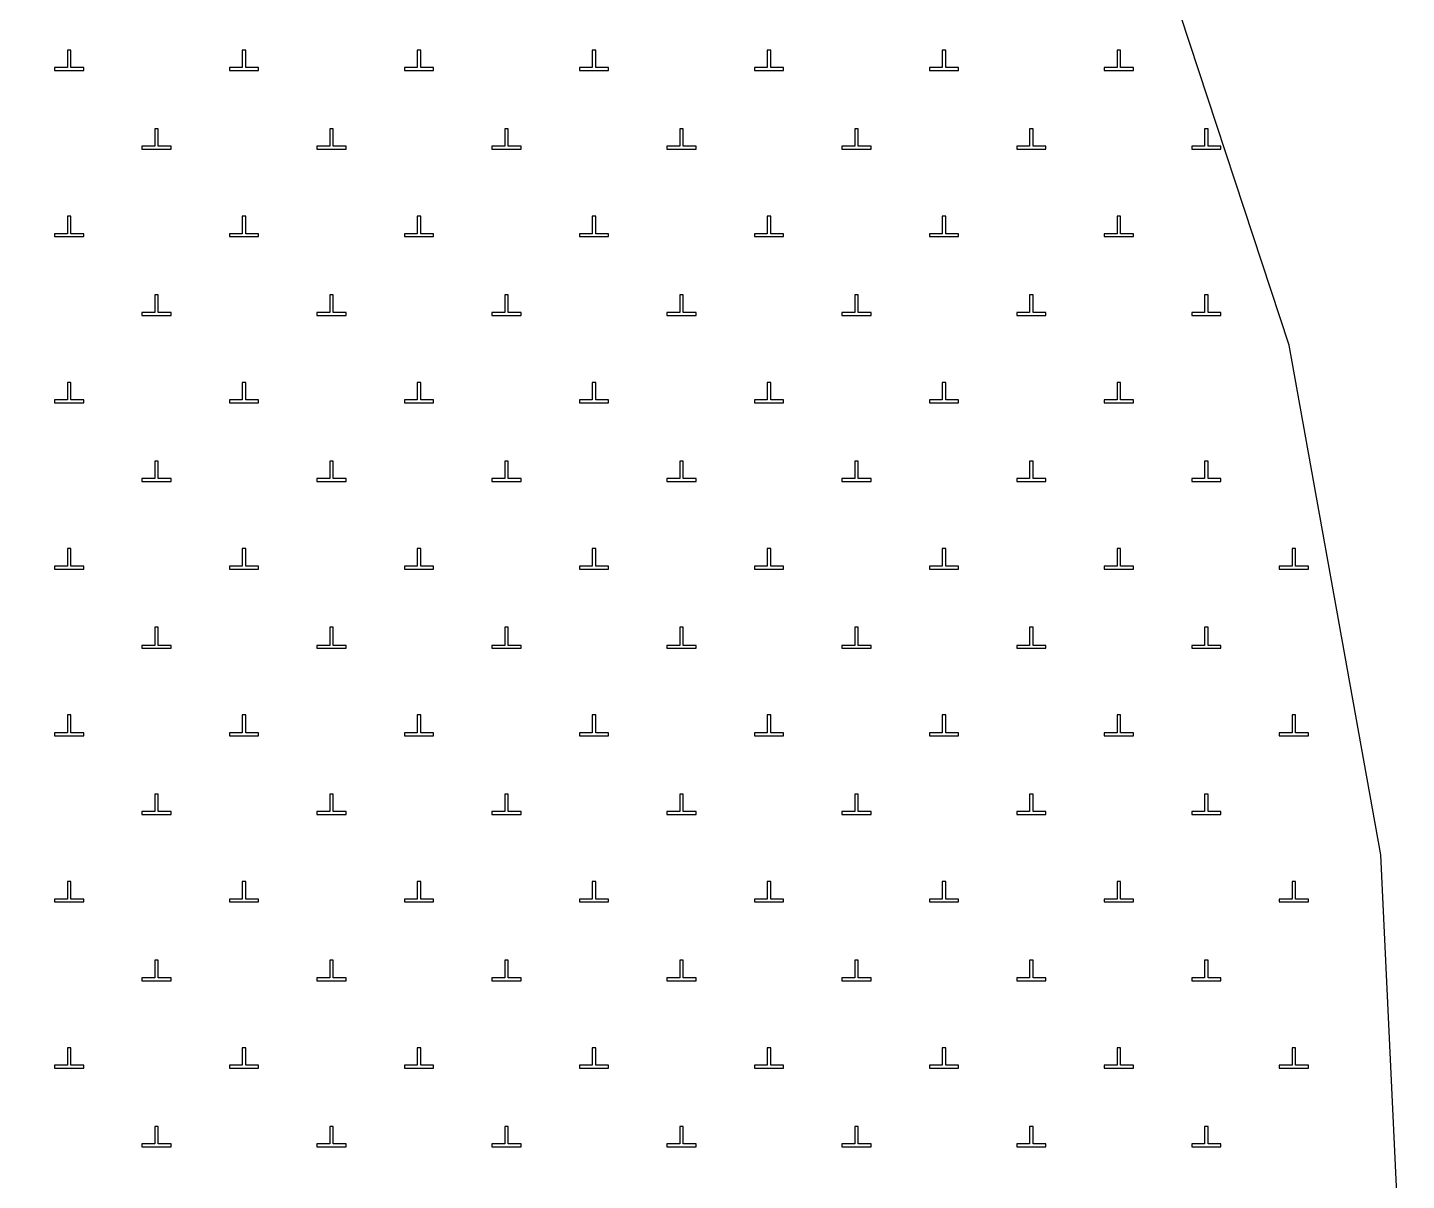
# Model space of a CAD drawing. Extents: x 550890 to 551618, y 1839259 to 1840146.
# Drawn here: x 551517.18 to 551540.82, y 1839949.67 to 1839969.44 of the extents above; entities that cross this region are included whole.
import ezdxf

# ---------------------------------------------------------------- set-up
doc = ezdxf.new("R2010")
doc.units = 0
doc.layers.add('Level 19', color=7, linetype='Continuous')
doc.layers.add('Level 23', color=7, linetype='Continuous')

msp = doc.modelspace()

# ---------------------------------------------------------------- linework, layer by layer
at = {"layer": 'Level 19'}
for p, q in [((551517.92, 1839969.05), (551517.86, 1839969.05)), ((551517.86, 1839969.05), (551517.86, 1839968.75)), ((551517.92, 1839968.75), (551517.92, 1839969.05)), ((551520.92, 1839969.05), (551520.86, 1839969.05)), ((551520.86, 1839969.05), (551520.86, 1839968.75)), ((551520.92, 1839968.75), (551520.92, 1839969.05)), ((551523.92, 1839969.05), (551523.86, 1839969.05)), ((551523.86, 1839969.05), (551523.86, 1839968.75)), ((551523.92, 1839968.75), (551523.92, 1839969.05)), ((551526.92, 1839969.05), (551526.86, 1839969.05)), ((551526.86, 1839969.05), (551526.86, 1839968.75)), ((551526.92, 1839968.75), (551526.92, 1839969.05)), ((551529.92, 1839969.05), (551529.86, 1839969.05)), ((551529.86, 1839969.05), (551529.86, 1839968.75)), ((551529.92, 1839968.75), (551529.92, 1839969.05)), ((551532.92, 1839969.05), (551532.86, 1839969.05)), ((551532.86, 1839969.05), (551532.86, 1839968.75)), ((551532.92, 1839968.75), (551532.92, 1839969.05)), ((551535.92, 1839969.05), (551535.86, 1839969.05)), ((551535.86, 1839969.05), (551535.86, 1839968.75)), ((551535.92, 1839968.75), (551535.92, 1839969.05)), ((551517.86, 1839968.75), (551517.64, 1839968.75)), ((551517.64, 1839968.75), (551517.64, 1839968.7)), ((551518.14, 1839968.75), (551517.92, 1839968.75)), ((551518.14, 1839968.7), (551518.14, 1839968.75)), ((551520.86, 1839968.75), (551520.64, 1839968.75)), ((551520.64, 1839968.75), (551520.64, 1839968.7)), ((551521.14, 1839968.75), (551520.92, 1839968.75)), ((551521.14, 1839968.7), (551521.14, 1839968.75)), ((551523.86, 1839968.75), (551523.64, 1839968.75)), ((551523.64, 1839968.75), (551523.64, 1839968.7)), ((551524.14, 1839968.75), (551523.92, 1839968.75)), ((551524.14, 1839968.7), (551524.14, 1839968.75)), ((551526.86, 1839968.75), (551526.64, 1839968.75)), ((551526.64, 1839968.75), (551526.64, 1839968.7)), ((551527.14, 1839968.75), (551526.92, 1839968.75)), ((551527.14, 1839968.7), (551527.14, 1839968.75)), ((551529.86, 1839968.75), (551529.64, 1839968.75)), ((551529.64, 1839968.75), (551529.64, 1839968.7)), ((551530.14, 1839968.75), (551529.92, 1839968.75)), ((551530.14, 1839968.7), (551530.14, 1839968.75)), ((551532.86, 1839968.75), (551532.64, 1839968.75)), ((551532.64, 1839968.75), (551532.64, 1839968.7)), ((551533.14, 1839968.75), (551532.92, 1839968.75)), ((551533.14, 1839968.7), (551533.14, 1839968.75)), ((551535.86, 1839968.75), (551535.64, 1839968.75)), ((551535.64, 1839968.75), (551535.64, 1839968.7)), ((551536.14, 1839968.75), (551535.92, 1839968.75)), ((551536.14, 1839968.7), (551536.14, 1839968.75)), ((551517.64, 1839968.7), (551518.14, 1839968.7)), ((551520.64, 1839968.7), (551521.14, 1839968.7)), ((551523.64, 1839968.7), (551524.14, 1839968.7)), ((551526.64, 1839968.7), (551527.14, 1839968.7)), ((551529.64, 1839968.7), (551530.14, 1839968.7)), ((551532.64, 1839968.7), (551533.14, 1839968.7)), ((551535.64, 1839968.7), (551536.14, 1839968.7)), ((551519.42, 1839967.7), (551519.36, 1839967.7)), ((551519.36, 1839967.7), (551519.36, 1839967.4)), ((551519.42, 1839967.4), (551519.42, 1839967.7)), ((551522.42, 1839967.7), (551522.36, 1839967.7)), ((551522.36, 1839967.7), (551522.36, 1839967.4)), ((551522.42, 1839967.4), (551522.42, 1839967.7)), ((551525.42, 1839967.7), (551525.36, 1839967.7)), ((551525.36, 1839967.7), (551525.36, 1839967.4)), ((551525.42, 1839967.4), (551525.42, 1839967.7)), ((551528.42, 1839967.7), (551528.36, 1839967.7)), ((551528.36, 1839967.7), (551528.36, 1839967.4)), ((551528.42, 1839967.4), (551528.42, 1839967.7)), ((551531.42, 1839967.7), (551531.36, 1839967.7)), ((551531.36, 1839967.7), (551531.36, 1839967.4)), ((551531.42, 1839967.4), (551531.42, 1839967.7)), ((551534.42, 1839967.7), (551534.36, 1839967.7)), ((551534.36, 1839967.7), (551534.36, 1839967.4)), ((551534.42, 1839967.4), (551534.42, 1839967.7)), ((551537.42, 1839967.7), (551537.36, 1839967.7)), ((551537.36, 1839967.7), (551537.36, 1839967.4)), ((551537.42, 1839967.4), (551537.42, 1839967.7)), ((551519.36, 1839967.4), (551519.14, 1839967.4)), ((551519.14, 1839967.4), (551519.14, 1839967.35)), ((551519.14, 1839967.35), (551519.64, 1839967.35)), ((551519.64, 1839967.4), (551519.42, 1839967.4)), ((551519.64, 1839967.35), (551519.64, 1839967.4)), ((551522.36, 1839967.4), (551522.14, 1839967.4)), ((551522.14, 1839967.4), (551522.14, 1839967.35)), ((551522.14, 1839967.35), (551522.64, 1839967.35)), ((551522.64, 1839967.4), (551522.42, 1839967.4)), ((551522.64, 1839967.35), (551522.64, 1839967.4)), ((551525.36, 1839967.4), (551525.14, 1839967.4)), ((551525.14, 1839967.4), (551525.14, 1839967.35)), ((551525.14, 1839967.35), (551525.64, 1839967.35)), ((551525.64, 1839967.4), (551525.42, 1839967.4)), ((551525.64, 1839967.35), (551525.64, 1839967.4)), ((551528.36, 1839967.4), (551528.14, 1839967.4)), ((551528.14, 1839967.4), (551528.14, 1839967.35)), ((551528.14, 1839967.35), (551528.64, 1839967.35)), ((551528.64, 1839967.4), (551528.42, 1839967.4)), ((551528.64, 1839967.35), (551528.64, 1839967.4)), ((551531.36, 1839967.4), (551531.14, 1839967.4)), ((551531.14, 1839967.4), (551531.14, 1839967.35)), ((551531.14, 1839967.35), (551531.64, 1839967.35)), ((551531.64, 1839967.4), (551531.42, 1839967.4)), ((551531.64, 1839967.35), (551531.64, 1839967.4)), ((551534.36, 1839967.4), (551534.14, 1839967.4)), ((551534.14, 1839967.4), (551534.14, 1839967.35)), ((551534.14, 1839967.35), (551534.64, 1839967.35)), ((551534.64, 1839967.4), (551534.42, 1839967.4)), ((551534.64, 1839967.35), (551534.64, 1839967.4)), ((551537.36, 1839967.4), (551537.14, 1839967.4)), ((551537.14, 1839967.4), (551537.14, 1839967.35)), ((551537.14, 1839967.35), (551537.64, 1839967.35)), ((551537.64, 1839967.4), (551537.42, 1839967.4)), ((551537.64, 1839967.35), (551537.64, 1839967.4)), ((551517.92, 1839966.2), (551517.86, 1839966.2)), ((551517.86, 1839966.2), (551517.86, 1839965.9)), ((551517.92, 1839965.9), (551517.92, 1839966.2)), ((551520.92, 1839966.2), (551520.86, 1839966.2)), ((551520.86, 1839966.2), (551520.86, 1839965.9)), ((551520.92, 1839965.9), (551520.92, 1839966.2)), ((551523.92, 1839966.2), (551523.86, 1839966.2)), ((551523.86, 1839966.2), (551523.86, 1839965.9)), ((551523.92, 1839965.9), (551523.92, 1839966.2)), ((551526.92, 1839966.2), (551526.86, 1839966.2)), ((551526.86, 1839966.2), (551526.86, 1839965.9)), ((551526.92, 1839965.9), (551526.92, 1839966.2)), ((551529.92, 1839966.2), (551529.86, 1839966.2)), ((551529.86, 1839966.2), (551529.86, 1839965.9)), ((551529.92, 1839965.9), (551529.92, 1839966.2)), ((551532.92, 1839966.2), (551532.86, 1839966.2)), ((551532.86, 1839966.2), (551532.86, 1839965.9)), ((551532.92, 1839965.9), (551532.92, 1839966.2)), ((551535.92, 1839966.2), (551535.86, 1839966.2)), ((551535.86, 1839966.2), (551535.86, 1839965.9)), ((551535.92, 1839965.9), (551535.92, 1839966.2)), ((551517.86, 1839965.9), (551517.64, 1839965.9)), ((551517.64, 1839965.9), (551517.64, 1839965.85)), ((551518.14, 1839965.9), (551517.92, 1839965.9)), ((551518.14, 1839965.85), (551518.14, 1839965.9)), ((551520.86, 1839965.9), (551520.64, 1839965.9)), ((551520.64, 1839965.9), (551520.64, 1839965.85)), ((551521.14, 1839965.9), (551520.92, 1839965.9)), ((551521.14, 1839965.85), (551521.14, 1839965.9)), ((551523.86, 1839965.9), (551523.64, 1839965.9)), ((551523.64, 1839965.9), (551523.64, 1839965.85)), ((551524.14, 1839965.9), (551523.92, 1839965.9)), ((551524.14, 1839965.85), (551524.14, 1839965.9)), ((551526.86, 1839965.9), (551526.64, 1839965.9)), ((551526.64, 1839965.9), (551526.64, 1839965.85)), ((551527.14, 1839965.9), (551526.92, 1839965.9)), ((551527.14, 1839965.85), (551527.14, 1839965.9)), ((551529.86, 1839965.9), (551529.64, 1839965.9)), ((551529.64, 1839965.9), (551529.64, 1839965.85)), ((551530.14, 1839965.9), (551529.92, 1839965.9)), ((551530.14, 1839965.85), (551530.14, 1839965.9)), ((551532.86, 1839965.9), (551532.64, 1839965.9)), ((551532.64, 1839965.9), (551532.64, 1839965.85)), ((551533.14, 1839965.9), (551532.92, 1839965.9)), ((551533.14, 1839965.85), (551533.14, 1839965.9)), ((551535.86, 1839965.9), (551535.64, 1839965.9)), ((551535.64, 1839965.9), (551535.64, 1839965.85)), ((551536.14, 1839965.9), (551535.92, 1839965.9)), ((551536.14, 1839965.85), (551536.14, 1839965.9)), ((551517.64, 1839965.85), (551518.14, 1839965.85)), ((551520.64, 1839965.85), (551521.14, 1839965.85)), ((551523.64, 1839965.85), (551524.14, 1839965.85)), ((551526.64, 1839965.85), (551527.14, 1839965.85)), ((551529.64, 1839965.85), (551530.14, 1839965.85)), ((551532.64, 1839965.85), (551533.14, 1839965.85)), ((551535.64, 1839965.85), (551536.14, 1839965.85)), ((551519.42, 1839964.85), (551519.36, 1839964.85)), ((551519.36, 1839964.85), (551519.36, 1839964.55)), ((551519.42, 1839964.55), (551519.42, 1839964.85)), ((551522.42, 1839964.85), (551522.36, 1839964.85)), ((551522.36, 1839964.85), (551522.36, 1839964.55)), ((551522.42, 1839964.55), (551522.42, 1839964.85)), ((551525.42, 1839964.85), (551525.36, 1839964.85)), ((551525.36, 1839964.85), (551525.36, 1839964.55)), ((551525.42, 1839964.55), (551525.42, 1839964.85)), ((551528.42, 1839964.85), (551528.36, 1839964.85)), ((551528.36, 1839964.85), (551528.36, 1839964.55)), ((551528.42, 1839964.55), (551528.42, 1839964.85)), ((551531.42, 1839964.85), (551531.36, 1839964.85)), ((551531.36, 1839964.85), (551531.36, 1839964.55)), ((551531.42, 1839964.55), (551531.42, 1839964.85)), ((551534.42, 1839964.85), (551534.36, 1839964.85)), ((551534.36, 1839964.85), (551534.36, 1839964.55)), ((551534.42, 1839964.55), (551534.42, 1839964.85)), ((551537.42, 1839964.85), (551537.36, 1839964.85)), ((551537.36, 1839964.85), (551537.36, 1839964.55)), ((551537.42, 1839964.55), (551537.42, 1839964.85)), ((551519.36, 1839964.55), (551519.14, 1839964.55)), ((551519.14, 1839964.55), (551519.14, 1839964.5)), ((551519.14, 1839964.5), (551519.64, 1839964.5)), ((551519.64, 1839964.55), (551519.42, 1839964.55)), ((551519.64, 1839964.5), (551519.64, 1839964.55)), ((551522.36, 1839964.55), (551522.14, 1839964.55)), ((551522.14, 1839964.55), (551522.14, 1839964.5)), ((551522.14, 1839964.5), (551522.64, 1839964.5)), ((551522.64, 1839964.55), (551522.42, 1839964.55)), ((551522.64, 1839964.5), (551522.64, 1839964.55)), ((551525.36, 1839964.55), (551525.14, 1839964.55)), ((551525.14, 1839964.55), (551525.14, 1839964.5)), ((551525.14, 1839964.5), (551525.64, 1839964.5)), ((551525.64, 1839964.55), (551525.42, 1839964.55)), ((551525.64, 1839964.5), (551525.64, 1839964.55)), ((551528.36, 1839964.55), (551528.14, 1839964.55)), ((551528.14, 1839964.55), (551528.14, 1839964.5)), ((551528.14, 1839964.5), (551528.64, 1839964.5)), ((551528.64, 1839964.55), (551528.42, 1839964.55)), ((551528.64, 1839964.5), (551528.64, 1839964.55)), ((551531.36, 1839964.55), (551531.14, 1839964.55)), ((551531.14, 1839964.55), (551531.14, 1839964.5)), ((551531.14, 1839964.5), (551531.64, 1839964.5)), ((551531.64, 1839964.55), (551531.42, 1839964.55)), ((551531.64, 1839964.5), (551531.64, 1839964.55)), ((551534.36, 1839964.55), (551534.14, 1839964.55)), ((551534.14, 1839964.55), (551534.14, 1839964.5)), ((551534.14, 1839964.5), (551534.64, 1839964.5)), ((551534.64, 1839964.55), (551534.42, 1839964.55)), ((551534.64, 1839964.5), (551534.64, 1839964.55)), ((551537.36, 1839964.55), (551537.14, 1839964.55)), ((551537.14, 1839964.55), (551537.14, 1839964.5)), ((551537.14, 1839964.5), (551537.64, 1839964.5)), ((551537.64, 1839964.55), (551537.42, 1839964.55)), ((551537.64, 1839964.5), (551537.64, 1839964.55)), ((551517.92, 1839963.35), (551517.86, 1839963.35)), ((551517.86, 1839963.35), (551517.86, 1839963.05)), ((551517.92, 1839963.05), (551517.92, 1839963.35)), ((551520.92, 1839963.35), (551520.86, 1839963.35)), ((551520.86, 1839963.35), (551520.86, 1839963.05)), ((551520.92, 1839963.05), (551520.92, 1839963.35)), ((551523.92, 1839963.35), (551523.86, 1839963.35)), ((551523.86, 1839963.35), (551523.86, 1839963.05)), ((551523.92, 1839963.05), (551523.92, 1839963.35)), ((551526.92, 1839963.35), (551526.86, 1839963.35)), ((551526.86, 1839963.35), (551526.86, 1839963.05)), ((551526.92, 1839963.05), (551526.92, 1839963.35)), ((551529.92, 1839963.35), (551529.86, 1839963.35)), ((551529.86, 1839963.35), (551529.86, 1839963.05)), ((551529.92, 1839963.05), (551529.92, 1839963.35)), ((551532.92, 1839963.35), (551532.86, 1839963.35)), ((551532.86, 1839963.35), (551532.86, 1839963.05)), ((551532.92, 1839963.05), (551532.92, 1839963.35)), ((551535.92, 1839963.35), (551535.86, 1839963.35)), ((551535.86, 1839963.35), (551535.86, 1839963.05)), ((551535.92, 1839963.05), (551535.92, 1839963.35)), ((551517.86, 1839963.05), (551517.64, 1839963.05)), ((551517.64, 1839963.05), (551517.64, 1839963)), ((551518.14, 1839963.05), (551517.92, 1839963.05)), ((551518.14, 1839963), (551518.14, 1839963.05)), ((551520.86, 1839963.05), (551520.64, 1839963.05)), ((551520.64, 1839963.05), (551520.64, 1839963)), ((551521.14, 1839963.05), (551520.92, 1839963.05)), ((551521.14, 1839963), (551521.14, 1839963.05)), ((551523.86, 1839963.05), (551523.64, 1839963.05)), ((551523.64, 1839963.05), (551523.64, 1839963)), ((551524.14, 1839963.05), (551523.92, 1839963.05)), ((551524.14, 1839963), (551524.14, 1839963.05)), ((551526.86, 1839963.05), (551526.64, 1839963.05)), ((551526.64, 1839963.05), (551526.64, 1839963)), ((551527.14, 1839963.05), (551526.92, 1839963.05)), ((551527.14, 1839963), (551527.14, 1839963.05)), ((551529.86, 1839963.05), (551529.64, 1839963.05)), ((551529.64, 1839963.05), (551529.64, 1839963)), ((551530.14, 1839963.05), (551529.92, 1839963.05)), ((551530.14, 1839963), (551530.14, 1839963.05)), ((551532.86, 1839963.05), (551532.64, 1839963.05)), ((551532.64, 1839963.05), (551532.64, 1839963)), ((551533.14, 1839963.05), (551532.92, 1839963.05)), ((551533.14, 1839963), (551533.14, 1839963.05)), ((551535.86, 1839963.05), (551535.64, 1839963.05)), ((551535.64, 1839963.05), (551535.64, 1839963)), ((551536.14, 1839963.05), (551535.92, 1839963.05)), ((551536.14, 1839963), (551536.14, 1839963.05)), ((551517.64, 1839963), (551518.14, 1839963)), ((551520.64, 1839963), (551521.14, 1839963)), ((551523.64, 1839963), (551524.14, 1839963)), ((551526.64, 1839963), (551527.14, 1839963)), ((551529.64, 1839963), (551530.14, 1839963)), ((551532.64, 1839963), (551533.14, 1839963)), ((551535.64, 1839963), (551536.14, 1839963)), ((551519.42, 1839962), (551519.36, 1839962)), ((551519.36, 1839962), (551519.36, 1839961.7)), ((551519.42, 1839961.7), (551519.42, 1839962)), ((551522.42, 1839962), (551522.36, 1839962)), ((551522.36, 1839962), (551522.36, 1839961.7)), ((551522.42, 1839961.7), (551522.42, 1839962)), ((551525.42, 1839962), (551525.36, 1839962)), ((551525.36, 1839962), (551525.36, 1839961.7)), ((551525.42, 1839961.7), (551525.42, 1839962)), ((551528.42, 1839962), (551528.36, 1839962)), ((551528.36, 1839962), (551528.36, 1839961.7)), ((551528.42, 1839961.7), (551528.42, 1839962)), ((551531.42, 1839962), (551531.36, 1839962)), ((551531.36, 1839962), (551531.36, 1839961.7)), ((551531.42, 1839961.7), (551531.42, 1839962)), ((551534.42, 1839962), (551534.36, 1839962)), ((551534.36, 1839962), (551534.36, 1839961.7)), ((551534.42, 1839961.7), (551534.42, 1839962)), ((551537.42, 1839962), (551537.36, 1839962)), ((551537.36, 1839962), (551537.36, 1839961.7)), ((551537.42, 1839961.7), (551537.42, 1839962)), ((551519.36, 1839961.7), (551519.14, 1839961.7)), ((551519.14, 1839961.7), (551519.14, 1839961.65)), ((551519.14, 1839961.65), (551519.64, 1839961.65)), ((551519.64, 1839961.7), (551519.42, 1839961.7)), ((551519.64, 1839961.65), (551519.64, 1839961.7)), ((551522.36, 1839961.7), (551522.14, 1839961.7)), ((551522.14, 1839961.7), (551522.14, 1839961.65)), ((551522.14, 1839961.65), (551522.64, 1839961.65)), ((551522.64, 1839961.7), (551522.42, 1839961.7)), ((551522.64, 1839961.65), (551522.64, 1839961.7)), ((551525.36, 1839961.7), (551525.14, 1839961.7)), ((551525.14, 1839961.7), (551525.14, 1839961.65)), ((551525.14, 1839961.65), (551525.64, 1839961.65)), ((551525.64, 1839961.7), (551525.42, 1839961.7)), ((551525.64, 1839961.65), (551525.64, 1839961.7)), ((551528.36, 1839961.7), (551528.14, 1839961.7)), ((551528.14, 1839961.7), (551528.14, 1839961.65)), ((551528.14, 1839961.65), (551528.64, 1839961.65)), ((551528.64, 1839961.7), (551528.42, 1839961.7)), ((551528.64, 1839961.65), (551528.64, 1839961.7)), ((551531.36, 1839961.7), (551531.14, 1839961.7)), ((551531.14, 1839961.7), (551531.14, 1839961.65)), ((551531.14, 1839961.65), (551531.64, 1839961.65)), ((551531.64, 1839961.7), (551531.42, 1839961.7)), ((551531.64, 1839961.65), (551531.64, 1839961.7)), ((551534.36, 1839961.7), (551534.14, 1839961.7)), ((551534.14, 1839961.7), (551534.14, 1839961.65)), ((551534.14, 1839961.65), (551534.64, 1839961.65)), ((551534.64, 1839961.7), (551534.42, 1839961.7)), ((551534.64, 1839961.65), (551534.64, 1839961.7)), ((551537.36, 1839961.7), (551537.14, 1839961.7)), ((551537.14, 1839961.7), (551537.14, 1839961.65)), ((551537.14, 1839961.65), (551537.64, 1839961.65)), ((551537.64, 1839961.7), (551537.42, 1839961.7)), ((551537.64, 1839961.65), (551537.64, 1839961.7)), ((551517.92, 1839960.5), (551517.86, 1839960.5)), ((551517.86, 1839960.5), (551517.86, 1839960.2)), ((551517.92, 1839960.2), (551517.92, 1839960.5)), ((551520.92, 1839960.5), (551520.86, 1839960.5)), ((551520.86, 1839960.5), (551520.86, 1839960.2)), ((551520.92, 1839960.2), (551520.92, 1839960.5)), ((551523.92, 1839960.5), (551523.86, 1839960.5)), ((551523.86, 1839960.5), (551523.86, 1839960.2)), ((551523.92, 1839960.2), (551523.92, 1839960.5)), ((551526.92, 1839960.5), (551526.86, 1839960.5)), ((551526.86, 1839960.5), (551526.86, 1839960.2)), ((551526.92, 1839960.2), (551526.92, 1839960.5)), ((551529.92, 1839960.5), (551529.86, 1839960.5)), ((551529.86, 1839960.5), (551529.86, 1839960.2)), ((551529.92, 1839960.2), (551529.92, 1839960.5)), ((551532.92, 1839960.5), (551532.86, 1839960.5)), ((551532.86, 1839960.5), (551532.86, 1839960.2)), ((551532.92, 1839960.2), (551532.92, 1839960.5)), ((551535.92, 1839960.5), (551535.86, 1839960.5)), ((551535.86, 1839960.5), (551535.86, 1839960.2)), ((551535.92, 1839960.2), (551535.92, 1839960.5)), ((551538.92, 1839960.5), (551538.86, 1839960.5)), ((551538.86, 1839960.5), (551538.86, 1839960.2)), ((551538.92, 1839960.2), (551538.92, 1839960.5)), ((551517.86, 1839960.2), (551517.64, 1839960.2)), ((551517.64, 1839960.2), (551517.64, 1839960.15)), ((551517.64, 1839960.15), (551518.14, 1839960.15)), ((551518.14, 1839960.2), (551517.92, 1839960.2)), ((551518.14, 1839960.15), (551518.14, 1839960.2)), ((551520.86, 1839960.2), (551520.64, 1839960.2)), ((551520.64, 1839960.2), (551520.64, 1839960.15)), ((551520.64, 1839960.15), (551521.14, 1839960.15)), ((551521.14, 1839960.2), (551520.92, 1839960.2)), ((551521.14, 1839960.15), (551521.14, 1839960.2)), ((551523.86, 1839960.2), (551523.64, 1839960.2)), ((551523.64, 1839960.2), (551523.64, 1839960.15)), ((551523.64, 1839960.15), (551524.14, 1839960.15)), ((551524.14, 1839960.2), (551523.92, 1839960.2)), ((551524.14, 1839960.15), (551524.14, 1839960.2)), ((551526.86, 1839960.2), (551526.64, 1839960.2)), ((551526.64, 1839960.2), (551526.64, 1839960.15)), ((551526.64, 1839960.15), (551527.14, 1839960.15)), ((551527.14, 1839960.2), (551526.92, 1839960.2)), ((551527.14, 1839960.15), (551527.14, 1839960.2)), ((551529.86, 1839960.2), (551529.64, 1839960.2)), ((551529.64, 1839960.2), (551529.64, 1839960.15)), ((551529.64, 1839960.15), (551530.14, 1839960.15)), ((551530.14, 1839960.2), (551529.92, 1839960.2)), ((551530.14, 1839960.15), (551530.14, 1839960.2)), ((551532.86, 1839960.2), (551532.64, 1839960.2)), ((551532.64, 1839960.2), (551532.64, 1839960.15)), ((551532.64, 1839960.15), (551533.14, 1839960.15)), ((551533.14, 1839960.2), (551532.92, 1839960.2)), ((551533.14, 1839960.15), (551533.14, 1839960.2)), ((551535.86, 1839960.2), (551535.64, 1839960.2)), ((551535.64, 1839960.2), (551535.64, 1839960.15)), ((551535.64, 1839960.15), (551536.14, 1839960.15)), ((551536.14, 1839960.2), (551535.92, 1839960.2)), ((551536.14, 1839960.15), (551536.14, 1839960.2)), ((551538.86, 1839960.2), (551538.64, 1839960.2)), ((551538.64, 1839960.2), (551538.64, 1839960.15)), ((551538.64, 1839960.15), (551539.14, 1839960.15)), ((551539.14, 1839960.2), (551538.92, 1839960.2)), ((551539.14, 1839960.15), (551539.14, 1839960.2)), ((551519.42, 1839959.15), (551519.36, 1839959.15)), ((551519.36, 1839959.15), (551519.36, 1839958.84)), ((551519.42, 1839958.84), (551519.42, 1839959.15)), ((551522.42, 1839959.15), (551522.36, 1839959.15)), ((551522.36, 1839959.15), (551522.36, 1839958.84)), ((551522.42, 1839958.84), (551522.42, 1839959.15)), ((551525.42, 1839959.15), (551525.36, 1839959.15)), ((551525.36, 1839959.15), (551525.36, 1839958.84)), ((551525.42, 1839958.84), (551525.42, 1839959.15)), ((551528.42, 1839959.15), (551528.36, 1839959.15)), ((551528.36, 1839959.15), (551528.36, 1839958.84)), ((551528.42, 1839958.84), (551528.42, 1839959.15)), ((551531.42, 1839959.15), (551531.36, 1839959.15)), ((551531.36, 1839959.15), (551531.36, 1839958.84)), ((551531.42, 1839958.84), (551531.42, 1839959.15)), ((551534.42, 1839959.15), (551534.36, 1839959.15)), ((551534.36, 1839959.15), (551534.36, 1839958.84)), ((551534.42, 1839958.84), (551534.42, 1839959.15)), ((551537.42, 1839959.15), (551537.36, 1839959.15)), ((551537.36, 1839959.15), (551537.36, 1839958.84)), ((551537.42, 1839958.84), (551537.42, 1839959.15)), ((551519.36, 1839958.84), (551519.14, 1839958.84)), ((551519.14, 1839958.84), (551519.14, 1839958.79)), ((551519.14, 1839958.79), (551519.64, 1839958.79)), ((551519.64, 1839958.84), (551519.42, 1839958.84)), ((551519.64, 1839958.79), (551519.64, 1839958.84)), ((551522.36, 1839958.84), (551522.14, 1839958.84)), ((551522.14, 1839958.84), (551522.14, 1839958.79)), ((551522.14, 1839958.79), (551522.64, 1839958.79)), ((551522.64, 1839958.84), (551522.42, 1839958.84)), ((551522.64, 1839958.79), (551522.64, 1839958.84)), ((551525.36, 1839958.84), (551525.14, 1839958.84)), ((551525.14, 1839958.84), (551525.14, 1839958.79)), ((551525.14, 1839958.79), (551525.64, 1839958.79)), ((551525.64, 1839958.84), (551525.42, 1839958.84)), ((551525.64, 1839958.79), (551525.64, 1839958.84)), ((551528.36, 1839958.84), (551528.14, 1839958.84)), ((551528.14, 1839958.84), (551528.14, 1839958.79)), ((551528.14, 1839958.79), (551528.64, 1839958.79)), ((551528.64, 1839958.84), (551528.42, 1839958.84)), ((551528.64, 1839958.79), (551528.64, 1839958.84)), ((551531.36, 1839958.84), (551531.14, 1839958.84)), ((551531.14, 1839958.84), (551531.14, 1839958.79)), ((551531.14, 1839958.79), (551531.64, 1839958.79)), ((551531.64, 1839958.84), (551531.42, 1839958.84)), ((551531.64, 1839958.79), (551531.64, 1839958.84)), ((551534.36, 1839958.84), (551534.14, 1839958.84)), ((551534.14, 1839958.84), (551534.14, 1839958.79)), ((551534.14, 1839958.79), (551534.64, 1839958.79)), ((551534.64, 1839958.84), (551534.42, 1839958.84)), ((551534.64, 1839958.79), (551534.64, 1839958.84)), ((551537.36, 1839958.84), (551537.14, 1839958.84)), ((551537.14, 1839958.84), (551537.14, 1839958.79)), ((551537.14, 1839958.79), (551537.64, 1839958.79)), ((551537.64, 1839958.84), (551537.42, 1839958.84)), ((551537.64, 1839958.79), (551537.64, 1839958.84)), ((551517.92, 1839957.65), (551517.86, 1839957.65)), ((551517.86, 1839957.65), (551517.86, 1839957.34)), ((551517.92, 1839957.34), (551517.92, 1839957.65)), ((551520.92, 1839957.65), (551520.86, 1839957.65)), ((551520.86, 1839957.65), (551520.86, 1839957.34)), ((551520.92, 1839957.34), (551520.92, 1839957.65)), ((551523.92, 1839957.65), (551523.86, 1839957.65)), ((551523.86, 1839957.65), (551523.86, 1839957.34)), ((551523.92, 1839957.34), (551523.92, 1839957.65)), ((551526.92, 1839957.65), (551526.86, 1839957.65)), ((551526.86, 1839957.65), (551526.86, 1839957.34)), ((551526.92, 1839957.34), (551526.92, 1839957.65)), ((551529.92, 1839957.65), (551529.86, 1839957.65)), ((551529.86, 1839957.65), (551529.86, 1839957.34)), ((551529.92, 1839957.34), (551529.92, 1839957.65)), ((551532.92, 1839957.65), (551532.86, 1839957.65)), ((551532.86, 1839957.65), (551532.86, 1839957.34)), ((551532.92, 1839957.34), (551532.92, 1839957.65)), ((551535.92, 1839957.65), (551535.86, 1839957.65)), ((551535.86, 1839957.65), (551535.86, 1839957.34)), ((551535.92, 1839957.34), (551535.92, 1839957.65)), ((551538.92, 1839957.65), (551538.86, 1839957.65)), ((551538.86, 1839957.65), (551538.86, 1839957.34)), ((551538.92, 1839957.34), (551538.92, 1839957.65)), ((551517.86, 1839957.34), (551517.64, 1839957.34)), ((551517.64, 1839957.34), (551517.64, 1839957.29)), ((551517.64, 1839957.29), (551518.14, 1839957.29)), ((551518.14, 1839957.34), (551517.92, 1839957.34)), ((551518.14, 1839957.29), (551518.14, 1839957.34)), ((551520.86, 1839957.34), (551520.64, 1839957.34)), ((551520.64, 1839957.34), (551520.64, 1839957.29)), ((551520.64, 1839957.29), (551521.14, 1839957.29)), ((551521.14, 1839957.34), (551520.92, 1839957.34)), ((551521.14, 1839957.29), (551521.14, 1839957.34)), ((551523.86, 1839957.34), (551523.64, 1839957.34)), ((551523.64, 1839957.34), (551523.64, 1839957.29)), ((551523.64, 1839957.29), (551524.14, 1839957.29)), ((551524.14, 1839957.34), (551523.92, 1839957.34)), ((551524.14, 1839957.29), (551524.14, 1839957.34)), ((551526.86, 1839957.34), (551526.64, 1839957.34)), ((551526.64, 1839957.34), (551526.64, 1839957.29)), ((551526.64, 1839957.29), (551527.14, 1839957.29)), ((551527.14, 1839957.34), (551526.92, 1839957.34)), ((551527.14, 1839957.29), (551527.14, 1839957.34)), ((551529.86, 1839957.34), (551529.64, 1839957.34)), ((551529.64, 1839957.34), (551529.64, 1839957.29)), ((551529.64, 1839957.29), (551530.14, 1839957.29)), ((551530.14, 1839957.34), (551529.92, 1839957.34)), ((551530.14, 1839957.29), (551530.14, 1839957.34)), ((551532.86, 1839957.34), (551532.64, 1839957.34)), ((551532.64, 1839957.34), (551532.64, 1839957.29)), ((551532.64, 1839957.29), (551533.14, 1839957.29)), ((551533.14, 1839957.34), (551532.92, 1839957.34)), ((551533.14, 1839957.29), (551533.14, 1839957.34)), ((551535.86, 1839957.34), (551535.64, 1839957.34)), ((551535.64, 1839957.34), (551535.64, 1839957.29)), ((551535.64, 1839957.29), (551536.14, 1839957.29)), ((551536.14, 1839957.34), (551535.92, 1839957.34)), ((551536.14, 1839957.29), (551536.14, 1839957.34)), ((551538.86, 1839957.34), (551538.64, 1839957.34)), ((551538.64, 1839957.34), (551538.64, 1839957.29)), ((551538.64, 1839957.29), (551539.14, 1839957.29)), ((551539.14, 1839957.34), (551538.92, 1839957.34)), ((551539.14, 1839957.29), (551539.14, 1839957.34)), ((551519.42, 1839956.29), (551519.36, 1839956.29)), ((551519.36, 1839956.29), (551519.36, 1839955.99)), ((551519.42, 1839955.99), (551519.42, 1839956.29)), ((551522.42, 1839956.29), (551522.36, 1839956.29)), ((551522.36, 1839956.29), (551522.36, 1839955.99)), ((551522.42, 1839955.99), (551522.42, 1839956.29)), ((551525.42, 1839956.29), (551525.36, 1839956.29)), ((551525.36, 1839956.29), (551525.36, 1839955.99)), ((551525.42, 1839955.99), (551525.42, 1839956.29)), ((551528.42, 1839956.29), (551528.36, 1839956.29)), ((551528.36, 1839956.29), (551528.36, 1839955.99)), ((551528.42, 1839955.99), (551528.42, 1839956.29)), ((551531.42, 1839956.29), (551531.36, 1839956.29)), ((551531.36, 1839956.29), (551531.36, 1839955.99)), ((551531.42, 1839955.99), (551531.42, 1839956.29)), ((551534.42, 1839956.29), (551534.36, 1839956.29)), ((551534.36, 1839956.29), (551534.36, 1839955.99)), ((551534.42, 1839955.99), (551534.42, 1839956.29)), ((551537.42, 1839956.29), (551537.36, 1839956.29)), ((551537.36, 1839956.29), (551537.36, 1839955.99)), ((551537.42, 1839955.99), (551537.42, 1839956.29)), ((551519.36, 1839955.99), (551519.14, 1839955.99)), ((551519.14, 1839955.99), (551519.14, 1839955.94)), ((551519.64, 1839955.99), (551519.42, 1839955.99)), ((551519.64, 1839955.94), (551519.64, 1839955.99)), ((551522.36, 1839955.99), (551522.14, 1839955.99)), ((551522.14, 1839955.99), (551522.14, 1839955.94)), ((551522.64, 1839955.99), (551522.42, 1839955.99)), ((551522.64, 1839955.94), (551522.64, 1839955.99)), ((551525.36, 1839955.99), (551525.14, 1839955.99)), ((551525.14, 1839955.99), (551525.14, 1839955.94)), ((551525.64, 1839955.99), (551525.42, 1839955.99)), ((551525.64, 1839955.94), (551525.64, 1839955.99)), ((551528.36, 1839955.99), (551528.14, 1839955.99)), ((551528.14, 1839955.99), (551528.14, 1839955.94)), ((551528.64, 1839955.99), (551528.42, 1839955.99)), ((551528.64, 1839955.94), (551528.64, 1839955.99)), ((551531.36, 1839955.99), (551531.14, 1839955.99)), ((551531.14, 1839955.99), (551531.14, 1839955.94)), ((551531.64, 1839955.99), (551531.42, 1839955.99)), ((551531.64, 1839955.94), (551531.64, 1839955.99)), ((551534.36, 1839955.99), (551534.14, 1839955.99)), ((551534.14, 1839955.99), (551534.14, 1839955.94)), ((551534.64, 1839955.99), (551534.42, 1839955.99)), ((551534.64, 1839955.94), (551534.64, 1839955.99)), ((551537.36, 1839955.99), (551537.14, 1839955.99)), ((551537.14, 1839955.99), (551537.14, 1839955.94)), ((551537.64, 1839955.99), (551537.42, 1839955.99)), ((551537.64, 1839955.94), (551537.64, 1839955.99)), ((551519.14, 1839955.94), (551519.64, 1839955.94)), ((551522.14, 1839955.94), (551522.64, 1839955.94)), ((551525.14, 1839955.94), (551525.64, 1839955.94)), ((551528.14, 1839955.94), (551528.64, 1839955.94)), ((551531.14, 1839955.94), (551531.64, 1839955.94)), ((551534.14, 1839955.94), (551534.64, 1839955.94)), ((551537.14, 1839955.94), (551537.64, 1839955.94)), ((551517.92, 1839954.79), (551517.86, 1839954.79)), ((551517.86, 1839954.79), (551517.86, 1839954.49)), ((551517.92, 1839954.49), (551517.92, 1839954.79)), ((551520.92, 1839954.79), (551520.86, 1839954.79)), ((551520.86, 1839954.79), (551520.86, 1839954.49)), ((551520.92, 1839954.49), (551520.92, 1839954.79)), ((551523.92, 1839954.79), (551523.86, 1839954.79)), ((551523.86, 1839954.79), (551523.86, 1839954.49)), ((551523.92, 1839954.49), (551523.92, 1839954.79)), ((551526.92, 1839954.79), (551526.86, 1839954.79)), ((551526.86, 1839954.79), (551526.86, 1839954.49)), ((551526.92, 1839954.49), (551526.92, 1839954.79)), ((551529.92, 1839954.79), (551529.86, 1839954.79)), ((551529.86, 1839954.79), (551529.86, 1839954.49)), ((551529.92, 1839954.49), (551529.92, 1839954.79)), ((551532.92, 1839954.79), (551532.86, 1839954.79)), ((551532.86, 1839954.79), (551532.86, 1839954.49)), ((551532.92, 1839954.49), (551532.92, 1839954.79)), ((551535.92, 1839954.79), (551535.86, 1839954.79)), ((551535.86, 1839954.79), (551535.86, 1839954.49)), ((551535.92, 1839954.49), (551535.92, 1839954.79)), ((551538.92, 1839954.79), (551538.86, 1839954.79)), ((551538.86, 1839954.79), (551538.86, 1839954.49)), ((551538.92, 1839954.49), (551538.92, 1839954.79)), ((551517.86, 1839954.49), (551517.64, 1839954.49)), ((551517.64, 1839954.49), (551517.64, 1839954.44)), ((551517.64, 1839954.44), (551518.14, 1839954.44)), ((551518.14, 1839954.49), (551517.92, 1839954.49)), ((551518.14, 1839954.44), (551518.14, 1839954.49)), ((551520.86, 1839954.49), (551520.64, 1839954.49)), ((551520.64, 1839954.49), (551520.64, 1839954.44)), ((551520.64, 1839954.44), (551521.14, 1839954.44)), ((551521.14, 1839954.49), (551520.92, 1839954.49)), ((551521.14, 1839954.44), (551521.14, 1839954.49)), ((551523.86, 1839954.49), (551523.64, 1839954.49)), ((551523.64, 1839954.49), (551523.64, 1839954.44)), ((551523.64, 1839954.44), (551524.14, 1839954.44)), ((551524.14, 1839954.49), (551523.92, 1839954.49)), ((551524.14, 1839954.44), (551524.14, 1839954.49)), ((551526.86, 1839954.49), (551526.64, 1839954.49)), ((551526.64, 1839954.49), (551526.64, 1839954.44)), ((551526.64, 1839954.44), (551527.14, 1839954.44)), ((551527.14, 1839954.49), (551526.92, 1839954.49)), ((551527.14, 1839954.44), (551527.14, 1839954.49)), ((551529.86, 1839954.49), (551529.64, 1839954.49)), ((551529.64, 1839954.49), (551529.64, 1839954.44)), ((551529.64, 1839954.44), (551530.14, 1839954.44)), ((551530.14, 1839954.49), (551529.92, 1839954.49)), ((551530.14, 1839954.44), (551530.14, 1839954.49)), ((551532.86, 1839954.49), (551532.64, 1839954.49)), ((551532.64, 1839954.49), (551532.64, 1839954.44)), ((551532.64, 1839954.44), (551533.14, 1839954.44)), ((551533.14, 1839954.49), (551532.92, 1839954.49)), ((551533.14, 1839954.44), (551533.14, 1839954.49)), ((551535.86, 1839954.49), (551535.64, 1839954.49)), ((551535.64, 1839954.49), (551535.64, 1839954.44)), ((551535.64, 1839954.44), (551536.14, 1839954.44)), ((551536.14, 1839954.49), (551535.92, 1839954.49)), ((551536.14, 1839954.44), (551536.14, 1839954.49)), ((551538.86, 1839954.49), (551538.64, 1839954.49)), ((551538.64, 1839954.49), (551538.64, 1839954.44)), ((551538.64, 1839954.44), (551539.14, 1839954.44)), ((551539.14, 1839954.49), (551538.92, 1839954.49)), ((551539.14, 1839954.44), (551539.14, 1839954.49)), ((551519.42, 1839953.44), (551519.36, 1839953.44)), ((551519.36, 1839953.44), (551519.36, 1839953.14)), ((551519.42, 1839953.14), (551519.42, 1839953.44)), ((551522.42, 1839953.44), (551522.36, 1839953.44)), ((551522.36, 1839953.44), (551522.36, 1839953.14)), ((551522.42, 1839953.14), (551522.42, 1839953.44)), ((551525.42, 1839953.44), (551525.36, 1839953.44)), ((551525.36, 1839953.44), (551525.36, 1839953.14)), ((551525.42, 1839953.14), (551525.42, 1839953.44)), ((551528.42, 1839953.44), (551528.36, 1839953.44)), ((551528.36, 1839953.44), (551528.36, 1839953.14)), ((551528.42, 1839953.14), (551528.42, 1839953.44)), ((551531.42, 1839953.44), (551531.36, 1839953.44)), ((551531.36, 1839953.44), (551531.36, 1839953.14)), ((551531.42, 1839953.14), (551531.42, 1839953.44)), ((551534.42, 1839953.44), (551534.36, 1839953.44)), ((551534.36, 1839953.44), (551534.36, 1839953.14)), ((551534.42, 1839953.14), (551534.42, 1839953.44)), ((551537.42, 1839953.44), (551537.36, 1839953.44)), ((551537.36, 1839953.44), (551537.36, 1839953.14)), ((551537.42, 1839953.14), (551537.42, 1839953.44)), ((551519.36, 1839953.14), (551519.14, 1839953.14)), ((551519.14, 1839953.14), (551519.14, 1839953.09)), ((551519.64, 1839953.14), (551519.42, 1839953.14)), ((551519.64, 1839953.09), (551519.64, 1839953.14)), ((551522.36, 1839953.14), (551522.14, 1839953.14)), ((551522.14, 1839953.14), (551522.14, 1839953.09)), ((551522.64, 1839953.14), (551522.42, 1839953.14)), ((551522.64, 1839953.09), (551522.64, 1839953.14)), ((551525.36, 1839953.14), (551525.14, 1839953.14)), ((551525.14, 1839953.14), (551525.14, 1839953.09)), ((551525.64, 1839953.14), (551525.42, 1839953.14)), ((551525.64, 1839953.09), (551525.64, 1839953.14)), ((551528.36, 1839953.14), (551528.14, 1839953.14)), ((551528.14, 1839953.14), (551528.14, 1839953.09)), ((551528.64, 1839953.14), (551528.42, 1839953.14)), ((551528.64, 1839953.09), (551528.64, 1839953.14)), ((551531.36, 1839953.14), (551531.14, 1839953.14)), ((551531.14, 1839953.14), (551531.14, 1839953.09)), ((551531.64, 1839953.14), (551531.42, 1839953.14)), ((551531.64, 1839953.09), (551531.64, 1839953.14)), ((551534.36, 1839953.14), (551534.14, 1839953.14)), ((551534.14, 1839953.14), (551534.14, 1839953.09)), ((551534.64, 1839953.14), (551534.42, 1839953.14)), ((551534.64, 1839953.09), (551534.64, 1839953.14)), ((551537.36, 1839953.14), (551537.14, 1839953.14)), ((551537.14, 1839953.14), (551537.14, 1839953.09)), ((551537.64, 1839953.14), (551537.42, 1839953.14)), ((551537.64, 1839953.09), (551537.64, 1839953.14)), ((551519.14, 1839953.09), (551519.64, 1839953.09)), ((551522.14, 1839953.09), (551522.64, 1839953.09)), ((551525.14, 1839953.09), (551525.64, 1839953.09)), ((551528.14, 1839953.09), (551528.64, 1839953.09)), ((551531.14, 1839953.09), (551531.64, 1839953.09)), ((551534.14, 1839953.09), (551534.64, 1839953.09)), ((551537.14, 1839953.09), (551537.64, 1839953.09)), ((551517.92, 1839951.94), (551517.86, 1839951.94)), ((551517.86, 1839951.94), (551517.86, 1839951.64)), ((551517.92, 1839951.64), (551517.92, 1839951.94)), ((551520.92, 1839951.94), (551520.86, 1839951.94)), ((551520.86, 1839951.94), (551520.86, 1839951.64)), ((551520.92, 1839951.64), (551520.92, 1839951.94)), ((551523.92, 1839951.94), (551523.86, 1839951.94)), ((551523.86, 1839951.94), (551523.86, 1839951.64)), ((551523.92, 1839951.64), (551523.92, 1839951.94)), ((551526.92, 1839951.94), (551526.86, 1839951.94)), ((551526.86, 1839951.94), (551526.86, 1839951.64)), ((551526.92, 1839951.64), (551526.92, 1839951.94)), ((551529.92, 1839951.94), (551529.86, 1839951.94)), ((551529.86, 1839951.94), (551529.86, 1839951.64)), ((551529.92, 1839951.64), (551529.92, 1839951.94)), ((551532.92, 1839951.94), (551532.86, 1839951.94)), ((551532.86, 1839951.94), (551532.86, 1839951.64)), ((551532.92, 1839951.64), (551532.92, 1839951.94)), ((551535.92, 1839951.94), (551535.86, 1839951.94)), ((551535.86, 1839951.94), (551535.86, 1839951.64)), ((551535.92, 1839951.64), (551535.92, 1839951.94)), ((551538.92, 1839951.94), (551538.86, 1839951.94)), ((551538.86, 1839951.94), (551538.86, 1839951.64)), ((551538.92, 1839951.64), (551538.92, 1839951.94)), ((551517.86, 1839951.64), (551517.64, 1839951.64)), ((551517.64, 1839951.64), (551517.64, 1839951.59)), ((551517.64, 1839951.59), (551518.14, 1839951.59)), ((551518.14, 1839951.64), (551517.92, 1839951.64)), ((551518.14, 1839951.59), (551518.14, 1839951.64)), ((551520.86, 1839951.64), (551520.64, 1839951.64)), ((551520.64, 1839951.64), (551520.64, 1839951.59)), ((551520.64, 1839951.59), (551521.14, 1839951.59)), ((551521.14, 1839951.64), (551520.92, 1839951.64)), ((551521.14, 1839951.59), (551521.14, 1839951.64)), ((551523.86, 1839951.64), (551523.64, 1839951.64)), ((551523.64, 1839951.64), (551523.64, 1839951.59)), ((551523.64, 1839951.59), (551524.14, 1839951.59)), ((551524.14, 1839951.64), (551523.92, 1839951.64)), ((551524.14, 1839951.59), (551524.14, 1839951.64)), ((551526.86, 1839951.64), (551526.64, 1839951.64)), ((551526.64, 1839951.64), (551526.64, 1839951.59)), ((551526.64, 1839951.59), (551527.14, 1839951.59)), ((551527.14, 1839951.64), (551526.92, 1839951.64)), ((551527.14, 1839951.59), (551527.14, 1839951.64)), ((551529.86, 1839951.64), (551529.64, 1839951.64)), ((551529.64, 1839951.64), (551529.64, 1839951.59)), ((551529.64, 1839951.59), (551530.14, 1839951.59)), ((551530.14, 1839951.64), (551529.92, 1839951.64)), ((551530.14, 1839951.59), (551530.14, 1839951.64)), ((551532.86, 1839951.64), (551532.64, 1839951.64)), ((551532.64, 1839951.64), (551532.64, 1839951.59)), ((551532.64, 1839951.59), (551533.14, 1839951.59)), ((551533.14, 1839951.64), (551532.92, 1839951.64)), ((551533.14, 1839951.59), (551533.14, 1839951.64)), ((551535.86, 1839951.64), (551535.64, 1839951.64)), ((551535.64, 1839951.64), (551535.64, 1839951.59)), ((551535.64, 1839951.59), (551536.14, 1839951.59)), ((551536.14, 1839951.64), (551535.92, 1839951.64)), ((551536.14, 1839951.59), (551536.14, 1839951.64)), ((551538.86, 1839951.64), (551538.64, 1839951.64)), ((551538.64, 1839951.64), (551538.64, 1839951.59)), ((551538.64, 1839951.59), (551539.14, 1839951.59)), ((551539.14, 1839951.64), (551538.92, 1839951.64)), ((551539.14, 1839951.59), (551539.14, 1839951.64)), ((551519.42, 1839950.59), (551519.36, 1839950.59)), ((551519.36, 1839950.59), (551519.36, 1839950.29)), ((551519.42, 1839950.29), (551519.42, 1839950.59)), ((551522.42, 1839950.59), (551522.36, 1839950.59)), ((551522.36, 1839950.59), (551522.36, 1839950.29)), ((551522.42, 1839950.29), (551522.42, 1839950.59)), ((551525.42, 1839950.59), (551525.36, 1839950.59)), ((551525.36, 1839950.59), (551525.36, 1839950.29)), ((551525.42, 1839950.29), (551525.42, 1839950.59)), ((551528.42, 1839950.59), (551528.36, 1839950.59)), ((551528.36, 1839950.59), (551528.36, 1839950.29)), ((551528.42, 1839950.29), (551528.42, 1839950.59)), ((551531.42, 1839950.59), (551531.36, 1839950.59)), ((551531.36, 1839950.59), (551531.36, 1839950.29)), ((551531.42, 1839950.29), (551531.42, 1839950.59)), ((551534.42, 1839950.59), (551534.36, 1839950.59)), ((551534.36, 1839950.59), (551534.36, 1839950.29)), ((551534.42, 1839950.29), (551534.42, 1839950.59)), ((551537.42, 1839950.59), (551537.36, 1839950.59)), ((551537.36, 1839950.59), (551537.36, 1839950.29)), ((551537.42, 1839950.29), (551537.42, 1839950.59)), ((551519.36, 1839950.29), (551519.14, 1839950.29)), ((551519.14, 1839950.29), (551519.14, 1839950.24)), ((551519.64, 1839950.29), (551519.42, 1839950.29)), ((551519.64, 1839950.24), (551519.64, 1839950.29)), ((551522.36, 1839950.29), (551522.14, 1839950.29)), ((551522.14, 1839950.29), (551522.14, 1839950.24)), ((551522.64, 1839950.29), (551522.42, 1839950.29)), ((551522.64, 1839950.24), (551522.64, 1839950.29)), ((551525.36, 1839950.29), (551525.14, 1839950.29)), ((551525.14, 1839950.29), (551525.14, 1839950.24)), ((551525.64, 1839950.29), (551525.42, 1839950.29)), ((551525.64, 1839950.24), (551525.64, 1839950.29)), ((551528.36, 1839950.29), (551528.14, 1839950.29)), ((551528.14, 1839950.29), (551528.14, 1839950.24)), ((551528.64, 1839950.29), (551528.42, 1839950.29)), ((551528.64, 1839950.24), (551528.64, 1839950.29)), ((551531.36, 1839950.29), (551531.14, 1839950.29)), ((551531.14, 1839950.29), (551531.14, 1839950.24)), ((551531.64, 1839950.29), (551531.42, 1839950.29)), ((551531.64, 1839950.24), (551531.64, 1839950.29)), ((551534.36, 1839950.29), (551534.14, 1839950.29)), ((551534.14, 1839950.29), (551534.14, 1839950.24)), ((551534.64, 1839950.29), (551534.42, 1839950.29)), ((551534.64, 1839950.24), (551534.64, 1839950.29)), ((551537.36, 1839950.29), (551537.14, 1839950.29)), ((551537.14, 1839950.29), (551537.14, 1839950.24)), ((551537.64, 1839950.29), (551537.42, 1839950.29)), ((551537.64, 1839950.24), (551537.64, 1839950.29)), ((551519.14, 1839950.24), (551519.64, 1839950.24)), ((551522.14, 1839950.24), (551522.64, 1839950.24)), ((551525.14, 1839950.24), (551525.64, 1839950.24)), ((551528.14, 1839950.24), (551528.64, 1839950.24)), ((551531.14, 1839950.24), (551531.64, 1839950.24)), ((551534.14, 1839950.24), (551534.64, 1839950.24)), ((551537.14, 1839950.24), (551537.64, 1839950.24))]:
    msp.add_line(p, q, dxfattribs=at)
at = {"layer": 'Level 23'}
msp.add_lwpolyline([(551536.48, 1839869.75), (551540.82, 1839945.93), (551540.38, 1839955.25), (551538.81, 1839963.99), (551536.79, 1839970.12), (551532.43, 1839978.75), (551527.81, 1839986.2), (551521.78, 1839991.93), (551515.92, 1839996.51), (551468.78, 1840031.67), (551456.7, 1840040.77), (551447.59, 1840048.84), (551426.95, 1840066.64), (551402.18, 1840086.48), (551380.41, 1840102.63)], dxfattribs=at)

doc.saveas('drawing.dxf')
